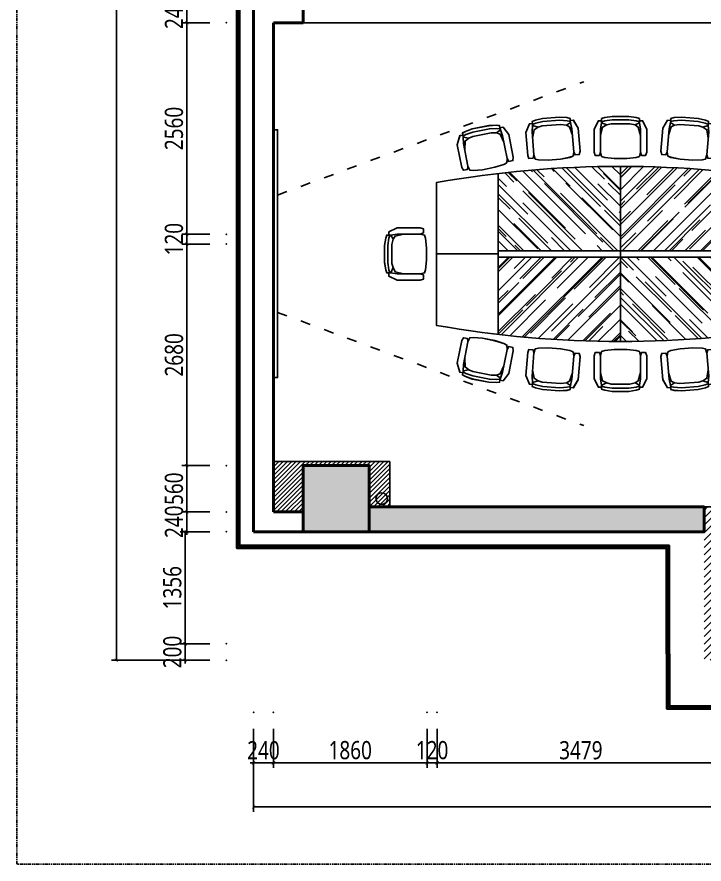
# Model space of a CAD drawing. Header units: millimetres. Extents: x 181055 to 256117, y -39966 to -14434.
# Drawn here: x 181055 to 189367, y -39966 to -29714 of the extents above; entities that cross this region are included whole.
import ezdxf

# ---------------------------------------------------------------- set-up
doc = ezdxf.new("R2010")
doc.units = ezdxf.units.MM
doc.header["$LTSCALE"] = 10
doc.linetypes.add('100', pattern=[30, 12, -18])
doc.linetypes.add('XR41-42F$0$LEVEL 31$0${ Tapered Dash }', pattern=[10, 4, -1, 1.5, -1, 1.5, -1])
for name, color, linetype in [('12000_DWGshare.com', 54, 'Continuous'), ('BS-墙_DWGshare.com', 7, 'Continuous'), ('COLUMN_DWGshare.com', 9, 'Continuous'), ('FF-FURN_DWGshare.com', 51, 'Continuous'), ('P-(HATCH)_DWGshare.com', 8, 'Continuous'), ('P-0.18_DWGshare.com', 5, 'Continuous'), ('PUB_HATCH_DWGshare.com', 8, 'Continuous'), ('VPIPE-雨水_DWGshare.com', 7, 'Continuous'), ('WALL-隔墙_DWGshare.com', 5, 'Continuous')]:
    doc.layers.add(name, color=color, linetype=linetype)
doc.layers.add('Defpoints_DWGshare.com', color=7, linetype='Continuous', plot=False)
doc.layers.add('WALL_DWGshare.com', color=7, linetype='Continuous', lineweight=40)
doc.layers.add('型材层_DWGshare.com', color=3, linetype='Continuous', lineweight=35)
doc.styles.add('黑体', font='Microsoft YaHei.ttf', dxfattribs={"width": 0.8})
doc.dimstyles.new('内部尺寸', dxfattribs={"dimscale": 2, "dimtxt": 110, "dimasz": 20, "dimexe": 30, "dimexo": 100, "dimgap": 20, "dimtad": 1, "dimdec": 0, "dimdsep": 46, "dimtxsty": '黑体', "dimblk": 'ARCHTICK', "dimcen": 20, "dimclrd": 251, "dimclre": 251, "dimclrt": 4, "dimadec": 0, "dimazin": 0, "dimtfac": 1, "dimtdec": 0, "dimtix": 1, "dimtmove": 1, "dimatfit": 3, "dimldrblk": 'DOT', "dimfxl": 1, "dimarcsym": 0})

# ---------------------------------------------------------------- blocks, each defined once
blk = doc.blocks.new('_FZH')
at = {"layer": 'PUB_HATCH_DWGshare.com'}
blk.add_solid([(-0.5, -0.5), (0.5, -0.5), (-0.5, 0.5), (0.5, 0.5)], dxfattribs=at)
at = {"layer": 'WALL_DWGshare.com'}
blk.add_lwpolyline([(-0.5, -0.5), (0.5, -0.5), (0.5, 0.5), (-0.5, 0.5)], close=True, dxfattribs=at)
blk = doc.blocks.new('dd')
at = {"layer": '型材层_DWGshare.com', "color": 1, "linetype": 'ByBlock'}
for p, q in [((792334, -72654), (792334, -70603)), ((792364, -72654), (792364, -70633))]:
    blk.add_line(p, q, dxfattribs=at)
for points in [[(797534, -78683), (797534, -77403), (792334, -77403), (792334, -72654)], [(797564, -78683), (797564, -77373), (792364, -77373), (792364, -72654)]]:
    blk.add_lwpolyline(points, dxfattribs=at)
at = {"layer": '型材层_DWGshare.com', "color": 1, "ltscale": 0.5}
for points in [[(797534, -78683), (797534, -79343), (798234, -79343), (798234, -78759)], [(797564, -78683), (797564, -79313), (798204, -79313), (798204, -78759)]]:
    blk.add_lwpolyline(points, dxfattribs=at)
blk = doc.blocks.new('YZ')
at = {"color": 250}
blk.add_wipeout([(267, -51), (318, -152), (318, -432), (305, -470), (254, -470), (241, -432), (229, -483), (191, -495), (76, -508), (-76, -508), (-190, -495), (-229, -483), (-241, -432), (-254, -470), (-305, -470), (-317, -432), (-317, -152), (-267, -51), (-229, -51), (-229, -25), (-190, -13), (-102, 0), (102, 0), (191, -13), (229, -25), (229, -51)], dxfattribs=at)
at = {"color": 250, "linetype": 'ByBlock'}
blk.add_lwpolyline([(318, -152), (318, -432), (305, -470), (254, -470), (241, -432), (229, -483), (191, -495), (76, -508), (-76, -508), (-190, -495), (-229, -483), (-241, -432), (-254, -470), (-305, -470), (-317, -432), (-317, -152), (-267, -51), (-229, -51), (-229, -25), (-190, -13), (-102, 0), (102, 0), (191, -13), (229, -25), (229, -51), (267, -51)], close=True, dxfattribs=at)
at = {"color": 250, "linetype": 'ByBlock', "elevation": 0}
for points in [[(241, -432), (241, -152), (229, -76), (178, -102), (114, -89), (-114, -89), (-165, -102), (-229, -76), (-241, -152), (-241, -432)], [(-241, -229), (-216, -127), (-165, -102)], [(-229, -64), (-190, -51), (-102, -38), (102, -38), (191, -51), (229, -63)], [(-229, -76), (-229, -51)], [(241, -229), (216, -127), (178, -102)], [(229, -51), (229, -76)]]:
    blk.add_lwpolyline(points, dxfattribs=at)
blk = doc.blocks.new('dew')
at = {"layer": 'FF-FURN_DWGshare.com', "linetype": 'ByBlock'}
h = blk.add_hatch(dxfattribs=at)
h.set_pattern_fill('AR-RROOF', color=250, scale=200, angle=225, style=0)
h.set_pattern_definition([(135, (88329.62, 27780.25), (-169.7056, 452.5483), [3000, -400, 1000, -200]), (135, (88212.24, 28039.05), (329.5118, 46.669), [600, -66, 1200, -150]), (135, (88379.11, 27971.17), (-640.63874, 830.14336), [1600, -280, 800, -200])])
h.paths.add_polyline_path([(113380, 14514), (112361, 14514, -0.028913), (112446, 15992), (113380, 15992)])
h = blk.add_hatch(dxfattribs=at)
h.set_pattern_fill('AR-RROOF', color=250, scale=200, angle=225, style=0)
h.set_pattern_definition([(45, (138510.65, 27780.25), (169.7056, 452.5483), [3000, -400, 1000, -200]), (45, (138628.03, 28039.05), (-329.5118, 46.669), [600, -66, 1200, -150]), (45, (138461.16, 27971.17), (640.63874, 830.14336), [1600, -280, 800, -200])])
h.paths.add_polyline_path([(113460, 14514), (114480, 14514, 0.028913), (114394, 15992), (113460, 15992)])
h = blk.add_hatch(dxfattribs=at)
h.set_pattern_fill('AR-RROOF', color=250, scale=200, angle=225, style=0)
h.set_pattern_definition([(225, (88329.62, 1247.45), (-169.7056, -452.5483), [3000, -400, 1000, -200]), (225, (88212.24, 988.65), (329.5118, -46.669), [600, -66, 1200, -150]), (225, (88379.11, 1056.53), (-640.63874, -830.14336), [1600, -280, 800, -200])])
h.paths.add_polyline_path([(113380, 14514), (112361, 14514, 0.028913), (112446, 13036), (113380, 13036)])
h = blk.add_hatch(dxfattribs=at)
h.set_pattern_fill('AR-RROOF', color=250, scale=200, angle=225, style=0)
h.set_pattern_definition([(315, (138510.65, 1247.45), (169.7056, -452.5483), [3000, -400, 1000, -200]), (315, (138628.03, 988.65), (-329.5118, -46.669), [600, -66, 1200, -150]), (315, (138461.16, 1056.53), (640.63874, -830.14336), [1600, -280, 800, -200])])
h.paths.add_polyline_path([(113460, 14514), (114480, 14514, -0.028913), (114394, 13036), (113460, 13036)])
at = {"layer": 'FF-FURN_DWGshare.com', "color": 9, "linetype": 'ByBlock'}
for p, q in [((113420, 15992), (113420, 16741)), ((114394, 15992), (112446, 15992)), ((113380, 13036), (113380, 15992)), ((113460, 13036), (113460, 15992)), ((114480, 14514), (112361, 14514)), ((114394, 13036), (112446, 13036)), ((113420, 12287), (113420, 13036))]:
    blk.add_line(p, q, dxfattribs=at)
blk.add_lwpolyline([(114285, 12287, 0.087596), (114285, 16741), (112556, 16741, 0.087596), (112556, 12287)], format="xyb", close=True, dxfattribs=at)
at = {"layer": 'FF-FURN_DWGshare.com', "color": 250, "linetype": 'ByBlock'}
blk.add_blockref('YZ', (113420, 17367), dxfattribs=at)
at = {"layer": 'FF-FURN_DWGshare.com', "color": 134, "linetype": 'ByBlock', "xscale": -1}
for p, rotation in [((111772, 15354), 85.48077198861132), ((111757, 14514), 90), ((115068, 13674), 265.4807719886114), ((113420, 11661), 180)]:
    blk.add_blockref('YZ', p, dxfattribs=dict(at, rotation=rotation))
at = {"layer": 'FF-FURN_DWGshare.com', "color": 134, "linetype": 'ByBlock'}
for p, rotation in [((115068, 15354), 274.5192280113886), ((115083, 14514), 270), ((111772, 13674), 94.51922801138855)]:
    blk.add_blockref('YZ', p, dxfattribs=dict(at, rotation=rotation))
at = {"layer": 'FF-FURN_DWGshare.com', "color": 9, "linetype": 'ByBlock'}
for points in [[(113738, 17215), (113738, 16935), (113725, 16897), (113674, 16897), (113661, 16935), (113649, 16884), (113611, 16872), (113496, 16859), (113344, 16859), (113230, 16872), (113192, 16884), (113179, 16935), (113166, 16897), (113115, 16897), (113103, 16935), (113103, 17214), (113153, 17316), (113192, 17316), (113192, 17341), (113230, 17354), (113319, 17367), (113522, 17367), (113611, 17354), (113649, 17342), (113649, 17316), (113687, 17316)], [(111899, 15025), (112177, 15003), (112216, 15013), (112220, 15064), (112183, 15079), (112235, 15088), (112251, 15125), (112272, 15238), (112284, 15390), (112281, 15505), (112271, 15544), (112221, 15560), (112260, 15570), (112264, 15621), (112227, 15636), (111949, 15658), (111843, 15616), (111840, 15578), (111815, 15580), (111799, 15543), (111780, 15455), (111764, 15253), (111769, 15163), (111779, 15124), (111804, 15122), (111801, 15084)], [(114942, 15025), (114663, 15003), (114624, 15013), (114620, 15064), (114657, 15079), (114605, 15088), (114590, 15125), (114568, 15238), (114556, 15390), (114560, 15505), (114569, 15544), (114619, 15560), (114580, 15570), (114576, 15621), (114613, 15636), (114892, 15658), (114997, 15616), (115000, 15578), (115025, 15580), (115041, 15543), (115060, 15455), (115077, 15253), (115071, 15163), (115061, 15124), (115036, 15122), (115039, 15084)], [(111909, 14196), (112189, 14196), (112227, 14209), (112227, 14260), (112189, 14273), (112240, 14285), (112252, 14323), (112265, 14438), (112265, 14590), (112252, 14704), (112240, 14742), (112189, 14755), (112227, 14768), (112227, 14819), (112189, 14831), (111909, 14831), (111808, 14781), (111808, 14742), (111782, 14742), (111770, 14704), (111757, 14615), (111757, 14412), (111770, 14323), (111782, 14285), (111808, 14285), (111808, 14247)], [(114931, 14196), (114652, 14196), (114613, 14209), (114613, 14260), (114652, 14273), (114601, 14285), (114588, 14323), (114575, 14438), (114575, 14590), (114588, 14704), (114601, 14742), (114651, 14755), (114613, 14768), (114613, 14819), (114651, 14831), (114931, 14831), (115032, 14781), (115032, 14742), (115058, 14742), (115071, 14704), (115083, 14615), (115083, 14412), (115071, 14323), (115058, 14285), (115033, 14285), (115033, 14247)], [(111899, 14002), (112177, 14024), (112216, 14015), (112220, 13964), (112183, 13948), (112235, 13940), (112251, 13903), (112272, 13790), (112284, 13638), (112281, 13523), (112271, 13484), (112221, 13467), (112260, 13458), (112264, 13407), (112227, 13391), (111949, 13369), (111843, 13412), (111840, 13450), (111815, 13448), (111799, 13485), (111780, 13573), (111764, 13775), (111769, 13865), (111779, 13904), (111804, 13906), (111801, 13944)], [(114942, 14002), (114663, 14024), (114624, 14015), (114620, 13964), (114657, 13948), (114605, 13940), (114590, 13903), (114568, 13790), (114556, 13638), (114560, 13523), (114569, 13484), (114619, 13467), (114580, 13458), (114576, 13407), (114613, 13391), (114892, 13369), (114997, 13412), (115000, 13450), (115025, 13448), (115041, 13485), (115060, 13573), (115077, 13775), (115071, 13865), (115061, 13904), (115036, 13906), (115039, 13944)], [(113738, 11813), (113738, 12093), (113725, 12131), (113674, 12131), (113661, 12093), (113649, 12143), (113611, 12156), (113496, 12169), (113344, 12169), (113230, 12156), (113192, 12143), (113179, 12093), (113166, 12131), (113115, 12131), (113103, 12093), (113103, 11813), (113153, 11712), (113192, 11712), (113192, 11686), (113230, 11674), (113319, 11661), (113522, 11661), (113611, 11673), (113649, 11686), (113649, 11712), (113687, 11712)]]:
    blk.add_lwpolyline(points, close=True, dxfattribs=at)
at = {"layer": 'FF-FURN_DWGshare.com', "color": 134, "linetype": 'ByBlock', "xscale": -1}
for p, rotation in [((111887, 16206), 78.85195682000318), ((114953, 12822), 258.8519568200031)]:
    blk.add_blockref('YZ', p, dxfattribs=dict(at, rotation=rotation))
at = {"layer": 'FF-FURN_DWGshare.com', "color": 134, "linetype": 'ByBlock'}
for p, rotation in [((114953, 16206), 281.1480431799968), ((111887, 12822), 101.1480431799968)]:
    blk.add_blockref('YZ', p, dxfattribs=dict(at, rotation=rotation))
at = {"layer": 'FF-FURN_DWGshare.com', "color": 9, "linetype": 'ByBlock'}
for points in [[(111975, 15865), (112249, 15811), (112289, 15816), (112299, 15866), (112264, 15886), (112316, 15888), (112336, 15923), (112371, 16033), (112400, 16182), (112410, 16297), (112405, 16337), (112357, 16359), (112397, 16364), (112407, 16414), (112372, 16434), (112098, 16488), (111988, 16458), (111981, 16420), (111956, 16425), (111936, 16390), (111907, 16306), (111867, 16106), (111863, 16017), (111868, 15977), (111893, 15972), (111885, 15934)], [(114865, 15865), (114591, 15811), (114551, 15816), (114541, 15866), (114576, 15886), (114524, 15888), (114504, 15923), (114470, 16033), (114440, 16182), (114431, 16297), (114436, 16337), (114483, 16359), (114443, 16364), (114433, 16414), (114468, 16434), (114742, 16488), (114852, 16458), (114859, 16420), (114884, 16425), (114904, 16390), (114934, 16306), (114973, 16106), (114978, 16017), (114973, 15977), (114948, 15972), (114955, 15934)], [(111975, 13163), (112249, 13217), (112289, 13212), (112299, 13162), (112264, 13142), (112316, 13139), (112336, 13105), (112371, 12995), (112400, 12845), (112410, 12731), (112405, 12691), (112357, 12669), (112397, 12664), (112407, 12614), (112372, 12594), (112098, 12540), (111988, 12570), (111981, 12607), (111956, 12602), (111936, 12637), (111907, 12722), (111867, 12922), (111863, 13011), (111868, 13051), (111893, 13056), (111885, 13093)], [(114865, 13163), (114591, 13217), (114551, 13212), (114541, 13162), (114576, 13142), (114524, 13139), (114504, 13105), (114470, 12995), (114440, 12845), (114431, 12731), (114436, 12691), (114483, 12669), (114443, 12664), (114433, 12614), (114468, 12594), (114742, 12540), (114852, 12570), (114859, 12607), (114884, 12602), (114904, 12637), (114934, 12722), (114973, 12922), (114978, 13011), (114973, 13051), (114948, 13056), (114955, 13093)]]:
    blk.add_lwpolyline(points, close=True, dxfattribs=at)
blk = doc.blocks.new('_ArchTick')
at = {"color": 0, "linetype": 'ByBlock', "const_width": 0.15}
blk.add_lwpolyline([(-0.5, -0.5), (0.5, 0.5)], dxfattribs=at)
blk = doc.blocks.new('*D47')
at = {"color": 251, "lineweight": -2, "transparency": 16777216}
for p, q in [((183109, -29544), (183109, -29504)), ((183387, -29544), (183049, -29544)), ((183109, -29544), (183109, -29784)), ((183387, -29784), (183049, -29784)), ((183109, -29784), (183109, -29824))]:
    blk.add_line(p, q, dxfattribs=at)
at = {"layer": 'Defpoints_DWGshare.com', "color": 0, "transparency": 16777216}
for p in [(183587, -29544), (183109, -29784), (183587, -29784)]:
    blk.add_point(p, dxfattribs=at)
at = {"color": 251, "lineweight": -2, "transparency": 16777216, "xscale": 40, "yscale": 40, "zscale": 40}
for p, rotation in [((183109, -29544), 270), ((183109, -29784), 90)]:
    blk.add_blockref('_ArchTick', p, dxfattribs=dict(at, rotation=rotation))
at = {"color": 4, "transparency": 16777216, "insert": (182956, -29664), "char_height": 220, "attachment_point": 5, "rotation": 90, "style": '黑体'}
blk.add_mtext('240', dxfattribs=at)
blk = doc.blocks.new('_Dot')
at = {"color": 0, "linetype": 'ByBlock', "lineweight": -2}
blk.add_line((-0.5, 0), (-1, 0), dxfattribs=at)
at = {"color": 0, "linetype": 'ByBlock', "const_width": 0.5}
blk.add_lwpolyline([(-0.25, 0, 1), (0.25, 0, 1)], format="xyb", close=True, dxfattribs=at)
blk = doc.blocks.new('*D48')
at = {"color": 251, "lineweight": -2, "transparency": 16777216}
for p, q in [((183387, -29784), (183049, -29784)), ((183109, -29784), (183109, -32344)), ((183387, -32344), (183049, -32344))]:
    blk.add_line(p, q, dxfattribs=at)
at = {"layer": 'Defpoints_DWGshare.com', "color": 0, "transparency": 16777216}
for p in [(183587, -29784), (183109, -32344), (183587, -32344)]:
    blk.add_point(p, dxfattribs=at)
at = {"color": 251, "lineweight": -2, "transparency": 16777216, "xscale": 40, "yscale": 40, "zscale": 40}
for p, rotation in [((183109, -29784), 90), ((183109, -32344), 270)]:
    blk.add_blockref('_ArchTick', p, dxfattribs=dict(at, rotation=rotation))
at = {"color": 4, "transparency": 16777216, "insert": (182955, -31064), "char_height": 220, "attachment_point": 5, "rotation": 90, "style": '黑体'}
blk.add_mtext('2560', dxfattribs=at)
blk = doc.blocks.new('*D49')
at = {"color": 251, "lineweight": -2, "transparency": 16777216}
for p, q in [((183387, -32344), (183049, -32344)), ((183109, -32344), (183109, -32304)), ((183109, -32344), (183109, -32464)), ((183387, -32464), (183049, -32464)), ((183109, -32464), (183109, -32504))]:
    blk.add_line(p, q, dxfattribs=at)
at = {"layer": 'Defpoints_DWGshare.com', "color": 0, "transparency": 16777216}
for p in [(183587, -32344), (183109, -32464), (183587, -32464)]:
    blk.add_point(p, dxfattribs=at)
at = {"color": 251, "lineweight": -2, "transparency": 16777216, "xscale": 40, "yscale": 40, "zscale": 40}
for p, rotation in [((183109, -32344), 270), ((183109, -32464), 90)]:
    blk.add_blockref('_ArchTick', p, dxfattribs=dict(at, rotation=rotation))
at = {"color": 4, "transparency": 16777216, "insert": (182955, -32404), "char_height": 220, "attachment_point": 5, "rotation": 90, "style": '黑体'}
blk.add_mtext('120', dxfattribs=at)
blk = doc.blocks.new('*D50')
at = {"color": 251, "lineweight": -2, "transparency": 16777216}
for p, q in [((183387, -32464), (183049, -32464)), ((183109, -32464), (183109, -35144)), ((183387, -35144), (183049, -35144))]:
    blk.add_line(p, q, dxfattribs=at)
at = {"layer": 'Defpoints_DWGshare.com', "color": 0, "transparency": 16777216}
for p in [(183587, -32464), (183109, -35144), (183587, -35144)]:
    blk.add_point(p, dxfattribs=at)
at = {"color": 251, "lineweight": -2, "transparency": 16777216, "xscale": 40, "yscale": 40, "zscale": 40}
for p, rotation in [((183109, -32464), 90), ((183109, -35144), 270)]:
    blk.add_blockref('_ArchTick', p, dxfattribs=dict(at, rotation=rotation))
at = {"color": 4, "transparency": 16777216, "insert": (182956, -33804), "char_height": 220, "attachment_point": 5, "rotation": 90, "style": '黑体'}
blk.add_mtext('2680', dxfattribs=at)
blk = doc.blocks.new('*D51')
at = {"color": 251, "lineweight": -2, "transparency": 16777216}
for p, q in [((183387, -35144), (183049, -35144)), ((183109, -35144), (183109, -35704)), ((183387, -35704), (183049, -35704))]:
    blk.add_line(p, q, dxfattribs=at)
at = {"layer": 'Defpoints_DWGshare.com', "color": 0, "transparency": 16777216}
for p in [(183587, -35144), (183109, -35704), (183587, -35704)]:
    blk.add_point(p, dxfattribs=at)
at = {"color": 251, "lineweight": -2, "transparency": 16777216, "xscale": 40, "yscale": 40, "zscale": 40}
for p, rotation in [((183109, -35144), 90), ((183109, -35704), 270)]:
    blk.add_blockref('_ArchTick', p, dxfattribs=dict(at, rotation=rotation))
at = {"color": 4, "transparency": 16777216, "insert": (182955, -35424), "char_height": 220, "attachment_point": 5, "rotation": 90, "style": '黑体'}
blk.add_mtext('560', dxfattribs=at)
blk = doc.blocks.new('*D52')
at = {"color": 251, "lineweight": -2, "transparency": 16777216}
for p, q in [((183109, -35704), (183109, -35664)), ((183387, -35704), (183049, -35704)), ((183109, -35704), (183109, -35944)), ((183387, -35944), (183049, -35944)), ((183109, -35944), (183109, -35984))]:
    blk.add_line(p, q, dxfattribs=at)
at = {"layer": 'Defpoints_DWGshare.com', "color": 0, "transparency": 16777216}
for p in [(183587, -35704), (183109, -35944), (183587, -35944)]:
    blk.add_point(p, dxfattribs=at)
at = {"color": 251, "lineweight": -2, "transparency": 16777216, "xscale": 40, "yscale": 40, "zscale": 40}
for p, rotation in [((183109, -35704), 270), ((183109, -35944), 90)]:
    blk.add_blockref('_ArchTick', p, dxfattribs=dict(at, rotation=rotation))
at = {"color": 4, "transparency": 16777216, "insert": (182956, -35824), "char_height": 220, "attachment_point": 5, "rotation": 90, "style": '黑体'}
blk.add_mtext('240', dxfattribs=at)
blk = doc.blocks.new('*D53')
at = {"color": 251, "lineweight": -2, "transparency": 16777216}
for p, q in [((183917, -38330), (183917, -38803)), ((184157, -38330), (184157, -38803)), ((183917, -38743), (183877, -38743)), ((183917, -38743), (184157, -38743)), ((184157, -38743), (184197, -38743))]:
    blk.add_line(p, q, dxfattribs=at)
at = {"layer": 'Defpoints_DWGshare.com', "color": 0, "transparency": 16777216}
for p in [(183917, -38130), (184157, -38130), (184157, -38743)]:
    blk.add_point(p, dxfattribs=at)
at = {"color": 251, "lineweight": -2, "transparency": 16777216, "xscale": 40, "yscale": 40, "zscale": 40}
blk.add_blockref('_ArchTick', (183917, -38743), dxfattribs=at)
at = {"color": 251, "lineweight": -2, "transparency": 16777216, "xscale": 40, "yscale": 40, "zscale": 40, "rotation": 180}
blk.add_blockref('_ArchTick', (184157, -38743), dxfattribs=at)
at = {"color": 4, "transparency": 16777216, "insert": (184037, -38590), "char_height": 220, "attachment_point": 5, "style": '黑体'}
blk.add_mtext('240', dxfattribs=at)
blk = doc.blocks.new('*D54')
at = {"color": 251, "lineweight": -2, "transparency": 16777216}
for p, q in [((184157, -38330), (184157, -38803)), ((186017, -38330), (186017, -38803)), ((184157, -38743), (186017, -38743))]:
    blk.add_line(p, q, dxfattribs=at)
at = {"layer": 'Defpoints_DWGshare.com', "color": 0, "transparency": 16777216}
for p in [(184157, -38130), (186017, -38130), (186017, -38743)]:
    blk.add_point(p, dxfattribs=at)
at = {"color": 251, "lineweight": -2, "transparency": 16777216, "xscale": 40, "yscale": 40, "zscale": 40, "rotation": 180}
blk.add_blockref('_ArchTick', (184157, -38743), dxfattribs=at)
at = {"color": 251, "lineweight": -2, "transparency": 16777216, "xscale": 40, "yscale": 40, "zscale": 40}
blk.add_blockref('_ArchTick', (186017, -38743), dxfattribs=at)
at = {"color": 4, "transparency": 16777216, "insert": (185087, -38589), "char_height": 220, "attachment_point": 5, "style": '黑体'}
blk.add_mtext('1860', dxfattribs=at)
blk = doc.blocks.new('*D55')
at = {"color": 251, "lineweight": -2, "transparency": 16777216}
for p, q in [((186017, -38330), (186017, -38803)), ((186137, -38330), (186137, -38803)), ((186017, -38743), (185977, -38743)), ((186017, -38743), (186137, -38743)), ((186137, -38743), (186177, -38743))]:
    blk.add_line(p, q, dxfattribs=at)
at = {"layer": 'Defpoints_DWGshare.com', "color": 0, "transparency": 16777216}
for p in [(186017, -38130), (186137, -38130), (186137, -38743)]:
    blk.add_point(p, dxfattribs=at)
at = {"color": 251, "lineweight": -2, "transparency": 16777216, "xscale": 40, "yscale": 40, "zscale": 40}
blk.add_blockref('_ArchTick', (186017, -38743), dxfattribs=at)
at = {"color": 251, "lineweight": -2, "transparency": 16777216, "xscale": 40, "yscale": 40, "zscale": 40, "rotation": 180}
blk.add_blockref('_ArchTick', (186137, -38743), dxfattribs=at)
at = {"color": 4, "transparency": 16777216, "insert": (186077, -38589), "char_height": 220, "attachment_point": 5, "style": '黑体'}
blk.add_mtext('120', dxfattribs=at)
blk = doc.blocks.new('*D56')
at = {"color": 251, "lineweight": -2, "transparency": 16777216}
for p, q in [((186137, -38330), (186137, -38803)), ((189617, -38330), (189617, -38803)), ((186137, -38743), (189617, -38743))]:
    blk.add_line(p, q, dxfattribs=at)
at = {"layer": 'Defpoints_DWGshare.com', "color": 0, "transparency": 16777216}
for p in [(186137, -38130), (189617, -38130), (189617, -38743)]:
    blk.add_point(p, dxfattribs=at)
at = {"color": 251, "lineweight": -2, "transparency": 16777216, "xscale": 40, "yscale": 40, "zscale": 40, "rotation": 180}
blk.add_blockref('_ArchTick', (186137, -38743), dxfattribs=at)
at = {"color": 251, "lineweight": -2, "transparency": 16777216, "xscale": 40, "yscale": 40, "zscale": 40}
blk.add_blockref('_ArchTick', (189617, -38743), dxfattribs=at)
at = {"color": 4, "transparency": 16777216, "insert": (187877, -38590), "char_height": 220, "attachment_point": 5, "style": '黑体'}
blk.add_mtext('3479', dxfattribs=at)
blk = doc.blocks.new('*D77')
at = {"color": 251, "lineweight": -2, "transparency": 16777216}
for p, q in [((183917, -38330), (183917, -39334)), ((229757, -38330), (229757, -39334)), ((229757, -39274), (183917, -39274))]:
    blk.add_line(p, q, dxfattribs=at)
at = {"layer": 'Defpoints_DWGshare.com', "color": 0, "transparency": 16777216}
for p in [(183917, -38130), (229757, -38130), (183917, -39274)]:
    blk.add_point(p, dxfattribs=at)
at = {"color": 251, "lineweight": -2, "transparency": 16777216, "xscale": 40, "yscale": 40, "zscale": 40, "rotation": 180}
blk.add_blockref('_ArchTick', (183917, -39274), dxfattribs=at)
at = {"color": 251, "lineweight": -2, "transparency": 16777216, "xscale": 40, "yscale": 40, "zscale": 40}
blk.add_blockref('_ArchTick', (229757, -39274), dxfattribs=at)
at = {"color": 4, "transparency": 16777216, "insert": (206837, -39121), "char_height": 220, "attachment_point": 5, "style": '黑体'}
blk.add_mtext('45840', dxfattribs=at)
blk = doc.blocks.new('*D79')
at = {"color": 251, "lineweight": -2, "transparency": 16777216}
for p, q in [((183387, -35944), (183029, -35944)), ((183089, -35944), (183089, -37300)), ((183387, -37300), (183029, -37300))]:
    blk.add_line(p, q, dxfattribs=at)
at = {"layer": 'Defpoints_DWGshare.com', "color": 0, "transparency": 16777216}
for p in [(183587, -35944), (183089, -37300), (183587, -37300)]:
    blk.add_point(p, dxfattribs=at)
at = {"color": 251, "lineweight": -2, "transparency": 16777216, "xscale": 40, "yscale": 40, "zscale": 40}
for p, rotation in [((183089, -35944), 90), ((183089, -37300), 270)]:
    blk.add_blockref('_ArchTick', p, dxfattribs=dict(at, rotation=rotation))
at = {"color": 4, "transparency": 16777216, "insert": (182935, -36622), "char_height": 220, "attachment_point": 5, "rotation": 90, "style": '黑体'}
blk.add_mtext('1356', dxfattribs=at)
blk = doc.blocks.new('*D80')
at = {"color": 251, "lineweight": -2, "transparency": 16777216}
for p, q in [((183387, -37300), (183029, -37300)), ((183089, -37300), (183089, -37260)), ((183089, -37300), (183089, -37500)), ((183387, -37500), (183029, -37500)), ((183089, -37500), (183089, -37540))]:
    blk.add_line(p, q, dxfattribs=at)
at = {"layer": 'Defpoints_DWGshare.com', "color": 0, "transparency": 16777216}
for p in [(183587, -37300), (183089, -37500), (183587, -37500)]:
    blk.add_point(p, dxfattribs=at)
at = {"color": 251, "lineweight": -2, "transparency": 16777216, "xscale": 40, "yscale": 40, "zscale": 40}
for p, rotation in [((183089, -37300), 270), ((183089, -37500), 90)]:
    blk.add_blockref('_ArchTick', p, dxfattribs=dict(at, rotation=rotation))
at = {"color": 4, "transparency": 16777216, "insert": (182936, -37400), "char_height": 220, "attachment_point": 5, "rotation": 90, "style": '黑体'}
blk.add_mtext('200', dxfattribs=at)
blk = doc.blocks.new('*D90')
at = {"color": 251, "lineweight": -2, "transparency": 16777216}
for p, q in [((183387, -16488), (182198, -16488)), ((182258, -16488), (182258, -37500)), ((183387, -37500), (182198, -37500))]:
    blk.add_line(p, q, dxfattribs=at)
at = {"layer": 'Defpoints_DWGshare.com', "color": 0, "transparency": 16777216}
for p in [(183587, -16488), (182258, -37500), (183587, -37500)]:
    blk.add_point(p, dxfattribs=at)
at = {"color": 251, "lineweight": -2, "transparency": 16777216, "xscale": 40, "yscale": 40, "zscale": 40}
for p, rotation in [((182258, -16488), 90), ((182258, -37500), 270)]:
    blk.add_blockref('_ArchTick', p, dxfattribs=dict(at, rotation=rotation))
at = {"color": 4, "transparency": 16777216, "insert": (182104, -26994), "char_height": 220, "attachment_point": 5, "rotation": 90, "style": '黑体'}
blk.add_mtext('21012', dxfattribs=at)

msp = doc.modelspace()

# ---------------------------------------------------------------- hatches: boundary and pattern name
at = {"layer": 'P-(HATCH)_DWGshare.com', "ltscale": 0.5}
h = msp.add_hatch(dxfattribs=at)
h.set_pattern_fill('ANSI31', color=251, scale=20, style=0)
h.set_pattern_definition([(45, (374190.64, 345983.55), (-44.901281, 44.901281), [])])
h.paths.add_polyline_path([(189367.3, -35644), (189616.8, -35644), (189616.8, -37500.3), (189367.3, -37500.3)])
at = {"layer": 'P-0.18_DWGshare.com', "ltscale": 0.5}
h = msp.add_hatch(dxfattribs=at)
h.set_pattern_fill('ANSI31', color=251, scale=300, style=0)
h.set_pattern_definition([(45, (5910.87, -168433.053), (-26.516504, 26.516504), [])])
h.paths.add_polyline_path([(184911.2, -35094), (185567.3, -35094), (185567.3, -35644), (185317.3, -35644), (185317.3, -35144), (184517.3, -35144), (184517.3, -35704.3), (184157.3, -35704.3), (184157.3, -35094)])
at = {"layer": 'WALL_DWGshare.com', "ltscale": 0.5}
msp.add_hatch(color=8, dxfattribs=at).paths.add_polyline_path([(189367.3, -35944.3), (189367.3, -35644), (185317.3, -35644), (185317.3, -35944.3)])

# ---------------------------------------------------------------- linework, layer by layer
msp.add_line((184517.3, -29784.2), (193550.5, -29784.2))
at = {"color": 251}
msp.add_lwpolyline([(184157.3, -34079.5), (184207.3, -34079.5), (184207.3, -31079.5), (184157.3, -31079.5)], close=True, dxfattribs=at)
at = {"layer": '12000_DWGshare.com'}
msp.add_3dface([(184517.3, -35944), (185317.3, -35944), (185317.3, -35144), (184517.3, -35144)], dxfattribs=at)
at = {"layer": 'P-0.18_DWGshare.com', "ltscale": 0.5}
for p in [(184157.3, -35094), (185567.3, -35644)]:
    msp.add_line(p, (185567.3, -35094), dxfattribs=at)
at = {"layer": 'VPIPE-雨水_DWGshare.com', "linetype": 'Continuous'}
msp.add_circle((185467.3, -35544), 70, dxfattribs=at)
at = {"layer": 'WALL-隔墙_DWGshare.com', "ltscale": 0.5}
msp.add_line((189367.3, -35644), (189616.8, -35644), dxfattribs=at)
at = {"layer": 'WALL_DWGshare.com'}
for p, q in [((183917.3, -29544.2), (183917.3, -35944.3)), ((184517.3, -29784.2), (184517.3, -29544.2)), ((184157.3, -29784.2), (184157.3, -35704.3)), ((184517.3, -29784.2), (184157.3, -29784.2)), ((184157.3, -35704.3), (184517.3, -35704.3)), ((189367.3, -35704.3), (189367.3, -35704.5)), ((189367.3, -35944.3), (189367.3, -35704.3)), ((183917.3, -35944.3), (184517.3, -35944.3))]:
    msp.add_line(p, q, dxfattribs=at)
at = {"layer": 'WALL_DWGshare.com', "ltscale": 0.5}
msp.add_lwpolyline([(185317.3, -35644), (189367.3, -35644), (189367.3, -35944.3), (185317.3, -35944.3)], close=True, dxfattribs=at)

# ---------------------------------------------------------------- block references
at = {"layer": 'COLUMN_DWGshare.com', "xscale": 800, "yscale": 800, "zscale": 800}
msp.add_blockref('_FZH', (184917.3, -35544), dxfattribs=at)
at = {"layer": 'P-0.18_DWGshare.com', "ltscale": 0.5}
msp.add_blockref('dd', (-608616.8, 41259.2), dxfattribs=at)

# ---------------------------------------------------------------- dimensions: what is measured, and where the dimension line sits
for base, p1, p2, picture, middle in [((182258.2, -37500.3), (183586.7, -16488.1), (183586.7, -37500.3), '*D90', (182104, -26994.2)), ((183109.2, -29784.2), (183586.7, -29544.2), (183586.7, -29784.2), '*D47', (182955.5, -29664.2)), ((183109.2, -32344.1), (183586.7, -29784.2), (183586.7, -32344.1), '*D48', (182955.4, -31064.2)), ((183109.2, -32464.1), (183586.7, -32344.1), (183586.7, -32464.1), '*D49', (182955, -32404.1)), ((183109.2, -35144), (183586.7, -32464.1), (183586.7, -35144), '*D50', (182955.5, -33804.1)), ((183109.2, -35704.3), (183586.7, -35144), (183586.7, -35704.3), '*D51', (182955.4, -35424.2)), ((183109.2, -35944.3), (183586.7, -35704.3), (183586.7, -35944.3), '*D52', (182955.5, -35824.3)), ((183089.2, -37300.3), (183586.7, -35944.3), (183586.7, -37300.3), '*D79', (182934.9, -36622.3)), ((183089.2, -37500.3), (183586.7, -37300.3), (183586.7, -37500.3), '*D80', (182935.5, -37400.3))]:
    dim = msp.add_linear_dim(base=base, p1=p1, p2=p2, angle=90, dimstyle='内部尺寸')
    dim.commit()
    dim.dimension.update_dxf_attribs({"geometry": picture, "text_midpoint": middle})
for base, p1, p2, picture, middle in [((184157.3, -38743.5), (183917.3, -38130.3), (184157.3, -38130.3), '*D53', (184037.3, -38589.8)), ((183917.3, -39274.4), (229757.3, -38130.3), (183917.3, -38130.3), '*D77', (206837.3, -39120.6)), ((186017.4, -38743.5), (184157.3, -38130.3), (186017.4, -38130.3), '*D54', (185087.3, -38589.2)), ((186137.4, -38743.5), (186017.4, -38130.3), (186137.4, -38130.3), '*D55', (186077.4, -38589.2)), ((189616.8, -38743.5), (186137.4, -38130.3), (189616.8, -38130.3), '*D56', (187877.1, -38589.8))]:
    dim = msp.add_linear_dim(base=base, p1=p1, p2=p2, dimstyle='内部尺寸')
    dim.commit()
    dim.dimension.update_dxf_attribs({"geometry": picture, "text_midpoint": middle})

# ---------------------------------------------------------------- next in the draw order: block references
at = {"layer": 'BS-墙_DWGshare.com', "rotation": 89.99999999999997}
msp.add_blockref('dew', (202869.9, -146002.9), dxfattribs=at)

# ---------------------------------------------------------------- next in the draw order: linework, layer by layer
at = {"color": 250, "linetype": '100'}
for p, q in [((184207.3, -31869.6), (187912.6, -30498.7)), ((184207.3, -33289.5), (187912.6, -34660.3))]:
    msp.add_line(p, q, dxfattribs=at)
at = {"linetype": 'XR41-42F$0$LEVEL 31$0${ Tapered Dash }'}
msp.add_lwpolyline([(181055.1, -14433.7), (231428.7, -14433.7), (231428.7, -39966.4), (181055.1, -39966.4)], close=True, dxfattribs=at)

doc.saveas('drawing.dxf')
